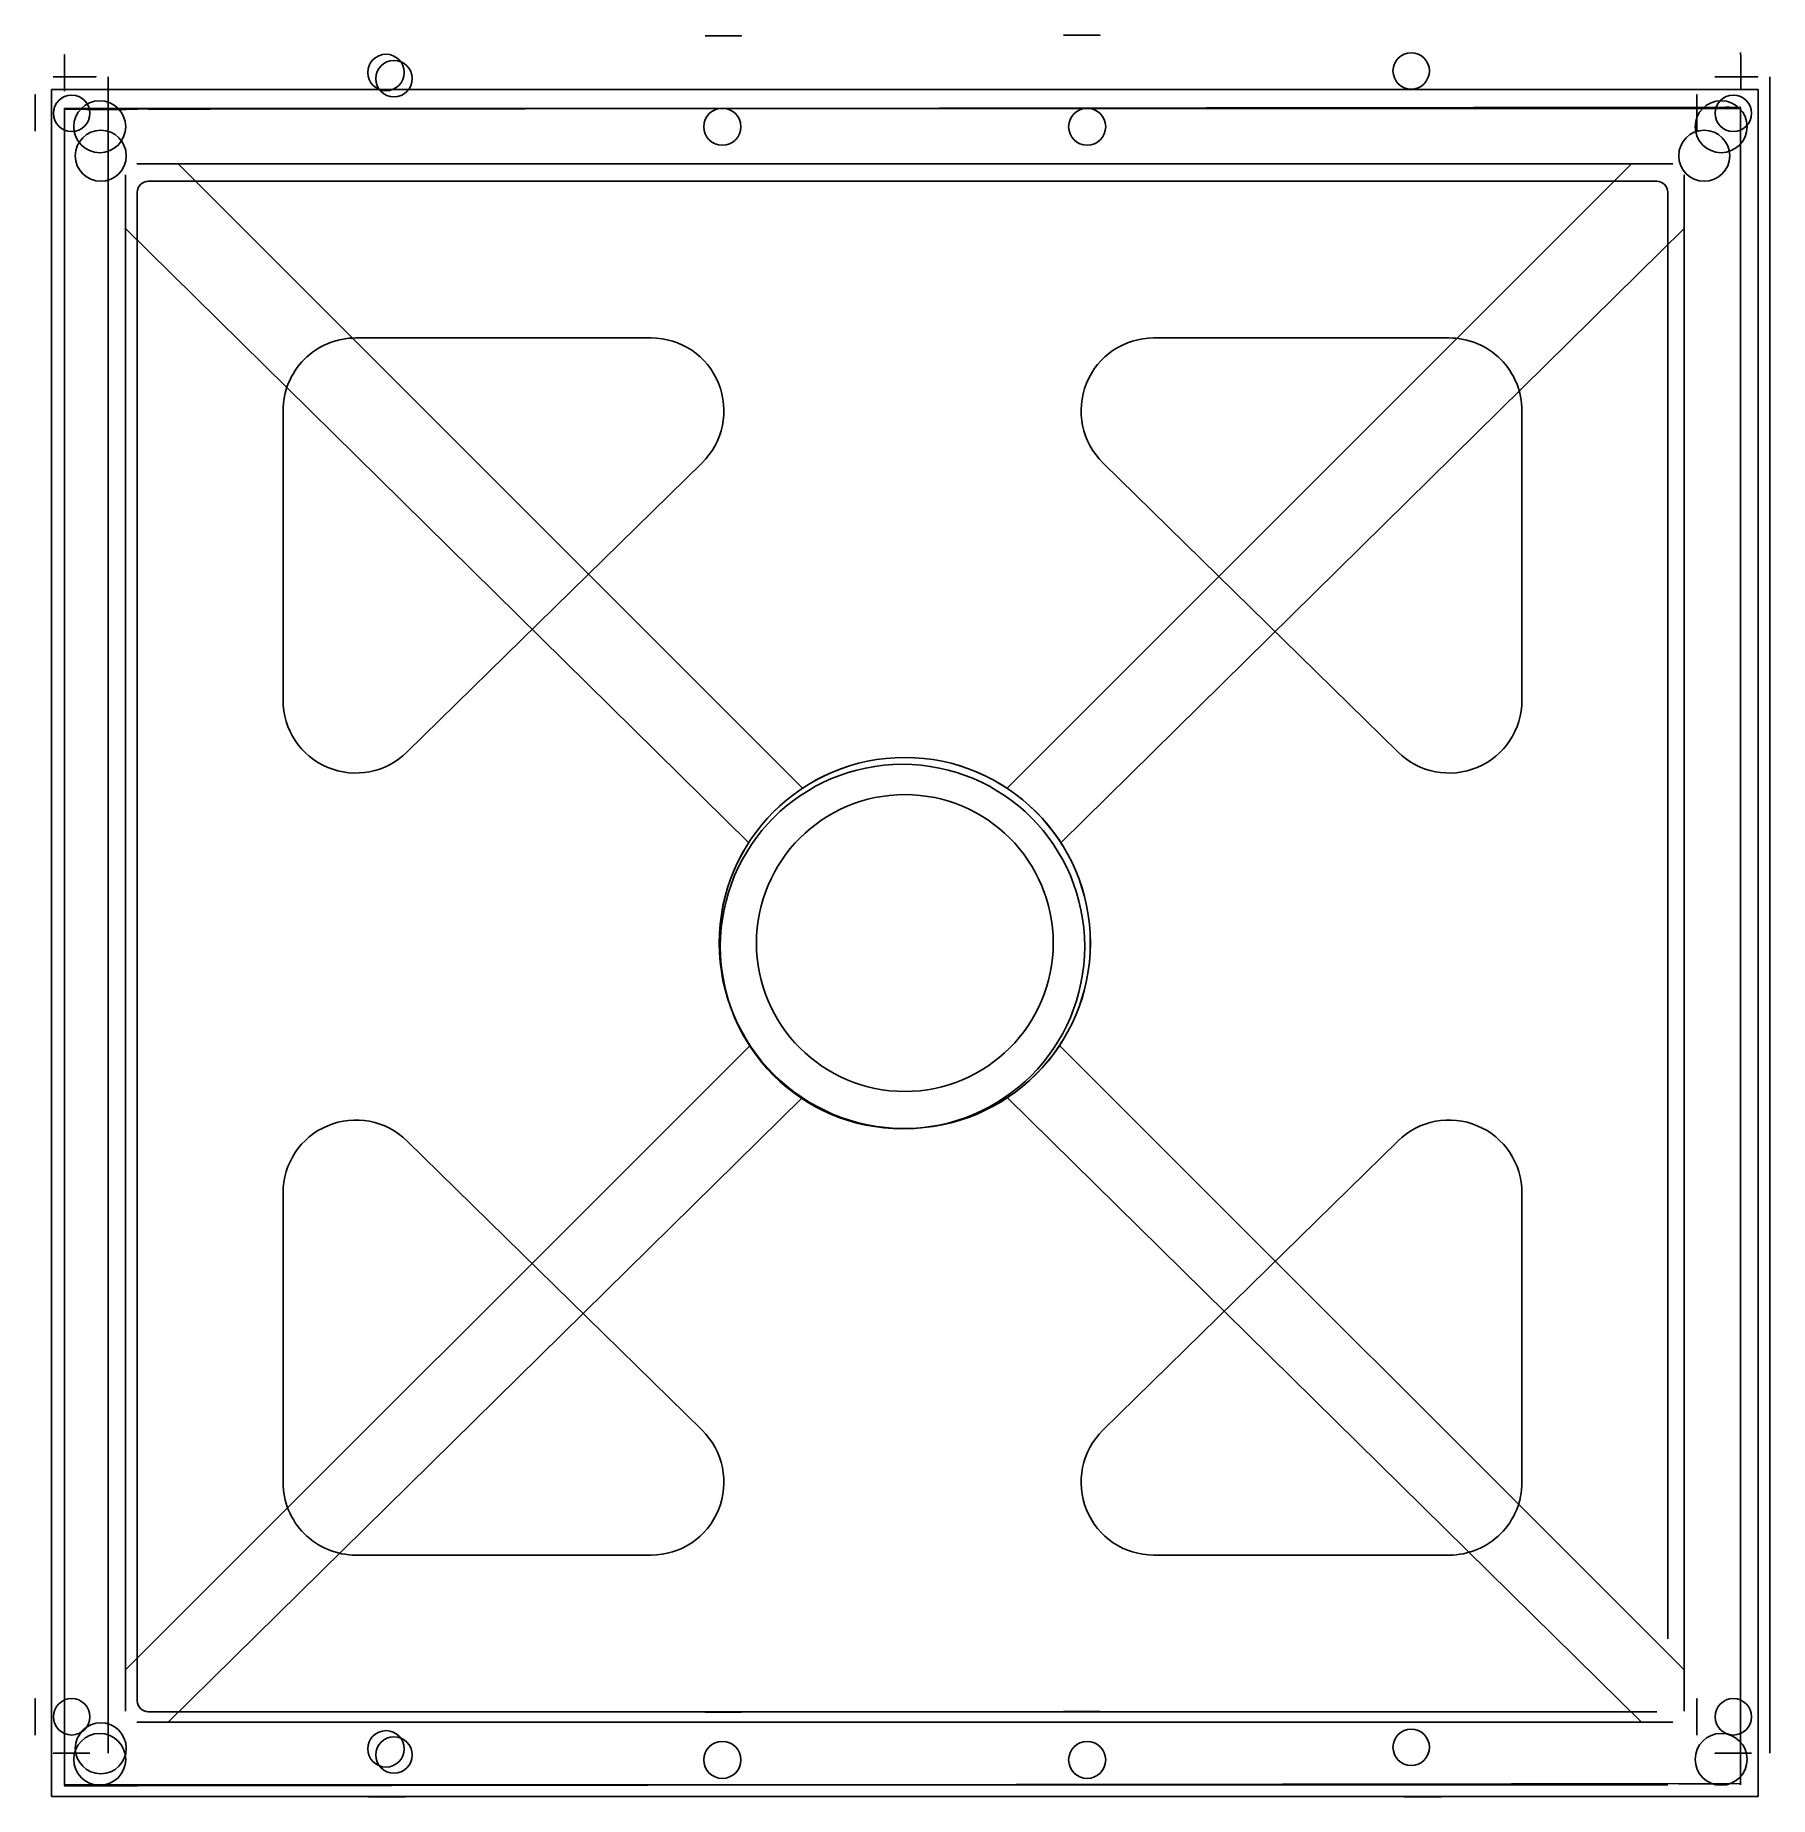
# Model space of a CAD drawing. Header units: inches. Extents: x -60 to 1126, y -58 to 3144.
# Drawn here: x -59.5 to 59.5, y -58.3 to 62.5 of the extents above.
import ezdxf

# ---------------------------------------------------------------- set-up
doc = ezdxf.new("R2010")
doc.units = ezdxf.units.IN
doc.header["$MEASUREMENT"] = 0

msp = doc.modelspace()

# ---------------------------------------------------------------- linework, layer by layer
at = {"color": 3, "extrusion": (-1, 0, 6.12323e-17)}
for p, q in [((-54.5, 54.66, 115.04), (-54.5, 59.66, 115.04)), ((-54.5, 59.66, 115.04), (-54.5, 59.66, 5.04)), ((-54.5, 59.66, 5.04), (-54.5, 59.66, 0.04)), ((-54.5, 59.66, 0.04), (-54.5, -55.34, 0.04)), ((-54.5, 59.66, 115.04), (-54.5, 57.16, 115.04)), ((59.5, 54.66, 115.04), (59.5, 59.66, 115.04)), ((59.5, 59.66, 115.04), (59.5, 59.66, 5.04)), ((59.5, 59.66, 0.04), (59.5, -55.34, 0.04)), ((-54.5, 54.66, 5.79), (-54.5, 54.66, 105.04)), ((-54.5, 54.66, 105.04), (-54.5, 54.66, 109.29)), ((-54.5, -55.34, 115.04), (-54.5, 54.66, 115.04)), ((59.5, 54.66, 5.79), (59.5, 54.66, 105.04)), ((59.5, 54.66, 105.04), (59.5, 54.66, 109.29)), ((59.5, -55.34, 115.04), (59.5, 54.66, 115.04)), ((59.5, 12.57, 64.46), (59.5, 54.66, 107.17)), ((59.5, 12.57, 50.63), (59.5, 54.66, 7.92)), ((-54.5, 49.66, 5.04), (-54.5, 53.91, 5.04)), ((-54.5, 53.91, 110.04), (-54.5, -49.59, 110.04)), ((59.5, 53.91, 110.04), (59.5, -49.59, 110.04)), ((-54.5, 9.05, 67.97), (-54.5, 51.12, 110.04)), ((-54.5, 9.05, 47.11), (-54.5, 51.12, 5.04)), ((59.5, 9.05, 67.97), (59.5, 51.12, 110.04)), ((59.5, 9.05, 47.11), (59.5, 51.12, 5.04)), ((-54.5, -49.59, 5.04), (-54.5, 49.66, 5.04)), ((59.5, -49.59, 5.04), (59.5, 49.66, 5.04)), ((59.5, -4.6, 47.03), (59.5, -45.97, 5.04)), ((59.5, -4.6, 68.06), (59.5, -45.97, 110.04)), ((-54.5, -8.27, 50.65), (-54.5, -50.34, 8.58)), ((-54.5, -8.27, 64.43), (-54.5, -50.34, 106.51)), ((59.5, -8.27, 50.65), (59.5, -50.34, 8.58)), ((59.5, -8.27, 64.43), (59.5, -50.34, 106.51)), ((-54.5, -50.34, 57.54), (-54.5, -50.34, 5.79)), ((-54.5, -50.34, 10.04), (-54.5, -50.34, 5.79)), ((-54.5, -50.34, 109.29), (-54.5, -50.34, 57.54)), ((59.5, -50.34, 57.54), (59.5, -50.34, 5.79)), ((59.5, -50.34, 10.04), (59.5, -50.34, 5.79)), ((59.5, -50.34, 109.29), (59.5, -50.34, 57.54)), ((-54.5, -55.34, 5.04), (-54.5, -55.34, 110.04)), ((-54.5, -55.34, 110.04), (-54.5, -55.34, 115.04)), ((-54.5, -55.34, 0.04), (-54.5, -55.34, 5.04)), ((59.5, -55.34, 5.04), (59.5, -55.34, 110.04)), ((59.5, -55.34, 110.04), (59.5, -55.34, 115.04)), ((59.5, -55.34, 0.04), (59.5, -55.34, 5.04))]:
    msp.add_line(p, q, dxfattribs=at)
at = {"extrusion": (-1, 0, 6.12323e-17)}
for p, q in [((59.5, 59.66, 5.04), (59.5, 59.66, 0.04)), ((59.5, 59.66, 115.04), (59.5, 57.16, 115.04)), ((59.5, 49.66, 5.04), (59.5, 53.91, 5.04))]:
    msp.add_line(p, q, dxfattribs=at)
at = {"color": 3, "extrusion": (-0.001255, -2.40741e-35, -0.999999)}
for p, q in [((-58.39, -58.31, 115.5), (-58.39, 58.79, 115.5)), ((-58.39, 58.79, 115.5), (-53.3, 58.79, 115.5)), ((-53.3, 58.79, 115.5), (53.62, 58.79, 115.36)), ((53.62, 58.79, 115.36), (58.71, 58.79, 115.35)), ((58.71, 58.79, 115.35), (58.71, -53.22, 115.35)), ((0.16, 53.7, 115.43), (-52.53, 53.7, 115.49)), ((-48.21, 53.7, 115.49), (-52.53, 53.7, 115.49)), ((-6.86, 10.86, 115.44), (-49.7, 53.7, 115.49)), ((52.85, 53.7, 115.36), (0.16, 53.7, 115.43)), ((7.18, 10.86, 115.42), (50.02, 53.7, 115.37)), ((-53.3, 52.93, 115.5), (-53.3, -48.13, 115.5)), ((53.62, -52.45, 115.36), (53.62, 52.93, 115.36)), ((-10.55, 7.12, 115.44), (-53.3, 49.25, 115.5)), ((10.87, 7.12, 115.41), (53.62, 49.25, 115.36)), ((-10.46, -6.78, 115.44), (-53.3, -49.62, 115.5)), ((10.78, -6.78, 115.41), (53.62, -49.62, 115.36)), ((-6.88, -10.37, 115.44), (-50.37, -53.22, 115.49)), ((7.2, -10.37, 115.42), (50.69, -53.22, 115.36)), ((-53.3, -48.13, 115.5), (-53.3, -52.45, 115.5)), ((-52.53, -53.22, 115.49), (48.53, -53.22, 115.37)), ((48.53, -53.22, 115.37), (52.85, -53.22, 115.36)), ((58.71, -53.22, 115.35), (58.71, -58.31, 115.35)), ((58.71, -58.31, 115.35), (58.71, -55.76, 115.35)), ((-53.3, -58.31, 115.5), (-58.39, -58.31, 115.5)), ((58.71, -58.31, 115.35), (-53.3, -58.31, 115.5))]:
    msp.add_line(p, q, dxfattribs=at)
at = {"color": 3, "extrusion": (-0.001255, 0.999999, -6.12323e-17)}
for p, q in [((52.5, 57.57, 5.75), (52.5, 57.57, 109.25)), ((57.5, 57.57), (57.5, 57.57, 2.5)), ((52.5, -57.43, 5.75), (52.5, -57.43, 109.25)), ((57.5, -57.43), (57.5, -57.43, 2.5))]:
    msp.add_line(p, q, dxfattribs=at)
for points, elevation in [([(-57.58, 5), (-57.58, 0), (52.42, 0), (57.42, 0), (57.42, 115), (52.42, 115), (-52.58, 115), (-57.58, 115)], 57.5), ([(52.57, 115), (-52.43, 115), (-57.43, 115), (-57.43, 5), (-57.43, 0), (52.57, 0), (57.57, 0), (57.57, 115)], -57.5)]:
    msp.add_lwpolyline(points, close=True, dxfattribs=dict(at, elevation=elevation))
at = {"color": 3}
msp.add_lwpolyline([(57.5, -57.5), (57.5, 52.5), (57.5, 57.5), (-57.5, 57.5), (-57.5, 52.5), (-57.5, -52.5), (-57.5, -57.5), (52.5, -57.5)], dxfattribs=at)
at = {"color": 3, "extrusion": (-0.001255, 0.999999, -6.12323e-17)}
for points, elevation in [([(52.42, 109.25), (52.42, 10), (52.42, 5.75)], 57.5), ([(47.42, 110), (51.67, 110), (-0.08, 110), (-51.83, 110)], 57.5), ([(51.67, 5), (-47.58, 5), (-51.83, 5)], 57.5), ([(52.57, 109.25), (52.57, 10), (52.57, 5.75)], -57.5), ([(-51.68, 110), (0.07, 110), (51.82, 110), (47.57, 110)], -57.5), ([(51.82, 5), (-47.43, 5), (-51.68, 5)], -57.5)]:
    msp.add_lwpolyline(points, dxfattribs=dict(at, elevation=elevation))
at = {"color": 3}
for points in [[(-51.75, 52.5, 0.414214), (-52.5, 51.75, -0.414214), (-51.75, 52.5), (47.5, 52.5), (51.75, 52.5, -0.414214), (52.5, 51.75), (52.5, -47.5)], [(51.75, -52.5), (-51.75, -52.5, -0.414214), (-52.5, -51.75), (-52.5, 0), (-52.5, 51.75), (-52.5, 47.5)]]:
    msp.add_lwpolyline(points, format="xyb", dxfattribs=at)
for points in [[(-42.5, 16.9, 0.664532), (-34, 13.33), (-13.75, 33.18, 0.671837), (-17.25, 41.75), (-37.5, 41.75, 0.414214), (-42.5, 36.75)], [(42.5, 36.75, 0.414214), (37.5, 41.75), (17.25, 41.75, 0.671837), (13.75, 33.18), (34, 13.33, 0.664532), (42.5, 16.9)], [(-13.75, -33.18), (-34, -13.33, 0.664532), (-42.5, -16.9), (-42.5, -36.75, 0.414214), (-37.5, -41.75), (-17.25, -41.75, 0.671837)], [(37.5, -41.75, 0.414214), (42.5, -36.75), (42.5, -16.9, 0.664532), (34, -13.33), (13.75, -33.18, 0.671837), (17.25, -41.75)]]:
    msp.add_lwpolyline(points, format="xyb", close=True, dxfattribs=at)
at = {"color": 3, "extrusion": (-0.001255, 0.999999, -6.12323e-17)}
for centre, radius in [((12.22, 112.5, 62.5), 1.25), ((12.22, 2.46, 62.5), 1.25), ((-12.37, 112.5, 62.5), 1.25), ((-12.37, 2.46, 62.5), 1.25), ((54.17, 112.5, 57.5), 1.75), ((54.17, 2.5, 57.5), 1.75), ((-55.08, 112.5, 57.5), 1.75), ((-55.08, 2.5, 57.5), 1.75), ((12.36, 112.5, -52.5), 1.25), ((12.36, 2.46, -52.5), 1.25), ((-12.22, 112.5, -52.5), 1.25), ((-12.22, 2.46, -52.5), 1.25), ((54.32, 112.5, -57.5), 1.75), ((54.32, 2.5, -57.5), 1.75), ((-54.93, 112.5, -57.5), 1.75), ((-54.93, 2.5, -57.5), 1.75)]:
    msp.add_circle(centre, radius, dxfattribs=at)
at = {"color": 3, "extrusion": (-0.999999, -0.001255, -3.07747e-16)}
for centre in [(-60, 112.5, 57.42), (-60, 2.5, 57.42), (55, 112.5, 57.57), (55, 2.5, 57.57)]:
    msp.add_circle(centre, 1.25, dxfattribs=at)
at = {"color": 3}
for centre, radius in [((-35.43, 59.96, 115), 1.25), ((-57, 57.16, 115.04), 1.25), ((57, 57.16, 115.04), 1.25), ((-55, 54.25), 1.75), ((55, 54.25), 1.75), ((0.16, 0.24, 115.43), 12.73), ((0.16, 0.24, 110.34), 12.73), ((0.16, 0.24, 110.34), 12.73), ((0.16, 0.24, 115.42), 10.18), ((-57, -52.84, 115.04), 1.25), ((57, -52.84, 115.04), 1.25), ((-55, -55), 1.75), ((-35.43, -55.04, 115), 1.25)]:
    msp.add_circle(centre, radius, dxfattribs=at)
at = {"color": 3, "extrusion": (1.22465e-16, -6.10786e-17, -1)}
for centre in [(34.89, 59.54, 0.02), (34.89, -55.46, 0.02)]:
    msp.add_circle(centre, 1.25, dxfattribs=at)
at = {"color": 3, "extrusion": (2.51654e-16, -6.09164e-17, -1)}
for centre in [(-34.9, 60.07, 0.02), (-34.9, -54.93, 0.02)]:
    msp.add_circle(centre, 1.25, dxfattribs=at)
at = {"color": 3, "extrusion": (0.999999, 0.001255, 1.22388e-16)}
for centre in [(60, 2.5, 57.58), (60, 112.5, 57.58), (-55, 2.5, 57.43), (-55, 112.5, 57.43)]:
    msp.add_circle(centre, 1.25, dxfattribs=at)
at = {"color": 3, "extrusion": (1.54094e-32, 1, 2.51654e-16)}
for centre in [(57.03, 92.44, 59.67), (-56.97, 92.44, 59.67)]:
    msp.add_circle(centre, 1.25, dxfattribs=at)
at = {"color": 3, "extrusion": (7.4988e-33, 1, 1.22465e-16)}
for centre in [(56.58, 22.65, 59.67), (-57.42, 22.65, 59.67)]:
    msp.add_circle(centre, 1.25, dxfattribs=at)
at = {"color": 3, "extrusion": (-1, 0, 6.12323e-17)}
for centre, radius in [((-57.19, 69.83, 59.5), 1.25), ((-57.19, 45.25, 59.5), 1.25), ((-57.16, 112.54, 54.5), 1.75), ((-57.16, 3.29, 54.5), 1.75), ((-57.19, 69.83, -54.5), 1.25), ((-57.19, 45.25, -54.5), 1.25), ((-57.16, 112.54, -59.5), 1.75), ((-2.16, 57.54, -59.5), 10), ((52.84, 69.83, 59.5), 1.25), ((52.84, 45.25, 59.5), 1.25), ((52.84, 112.54, 54.5), 1.75), ((52.84, 3.29, 54.5), 1.75), ((52.84, 69.83, -54.5), 1.25), ((52.84, 45.25, -54.5), 1.25), ((52.84, 112.54, -59.5), 1.75), ((52.84, 3.29, -59.5), 1.75)]:
    msp.add_circle(centre, radius, dxfattribs=at)
at = {"color": 3, "extrusion": (-6.12323e-17, 3.07824e-16, -1)}
for centre in [(57, 57.16, -0.04), (57, -52.84, -0.04), (-57, -52.84, -0.04)]:
    msp.add_circle(centre, 1.25, dxfattribs=at)
at = {"color": 3, "extrusion": (-0.001255, -2.40741e-35, -0.999999)}
for centre, radius in [((55.22, 56.24, -115.43), 1.78), ((-56.02, 56.24, -115.43), 1.78), ((12.5, 56.24, -110.34), 1.27), ((-12.53, 56.24, -110.34), 1.27), ((55.22, -55.76, -115.43), 1.78), ((-56.02, -55.76, -115.43), 1.78), ((12.5, -55.8, -110.34), 1.27), ((-12.53, -55.8, -110.34), 1.27)]:
    msp.add_circle(centre, radius, dxfattribs=at)
at = {"color": 3, "extrusion": (5.56187e-15, 1, -6.98197e-18)}
msp.add_circle((35.92, 112.93, 58.79), 1.27, dxfattribs=at)
at = {"extrusion": (-6.12323e-17, 3.07824e-16, -1)}
msp.add_circle((-57, 57.16, -0.04), 1.25, dxfattribs=at)
at = {"extrusion": (-1, 0, 6.12323e-17)}
msp.add_circle((-57.16, 3.29, -59.5), 1.75, dxfattribs=at)
at = {"color": 3, "extrusion": (-0.999999, -3.07824e-16, 0.001255)}
for centre in [(-56.24, 112.88, 58.53), (55.76, 112.88, 58.53)]:
    msp.add_circle(centre, 1.27, dxfattribs=at)
at = {"color": 3, "extrusion": (0.999999, 1.22465e-16, -0.001255)}
for centre in [(56.24, 112.88, 58.56), (-55.76, 112.88, 58.56)]:
    msp.add_circle(centre, 1.27, dxfattribs=at)
at = {"color": 3, "extrusion": (1, 0, -6.12323e-17)}
msp.add_circle((2.16, 57.54, 59.5), 12.5, dxfattribs=at)
at = {"color": 3, "extrusion": (0.001255, 2.40741e-35, 0.999999)}
msp.add_circle((0.01, 0.24, 115.43), 12.73, dxfattribs=at)
at = {"color": 3, "extrusion": (0, 0, -1)}
msp.add_circle((0, 0), 12.5, dxfattribs=at)
at = {"color": 3, "extrusion": (3.40567e-31, -1, 5.56188e-15)}
for centre in [(-57, 22.11, 55.34), (57, 22.11, 55.34)]:
    msp.add_circle(centre, 1.25, dxfattribs=at)
at = {"color": 3, "extrusion": (1.22465e-16, -1, -1.53733e-19)}
msp.add_circle((-35.37, 113.35, 58.33), 1.27, dxfattribs=at)
at = {"color": 3, "extrusion": (2.51654e-16, -1, -3.15908e-19)}
msp.add_circle((35.69, 112.81, 58.33), 1.27, dxfattribs=at)

doc.saveas('drawing.dxf')
